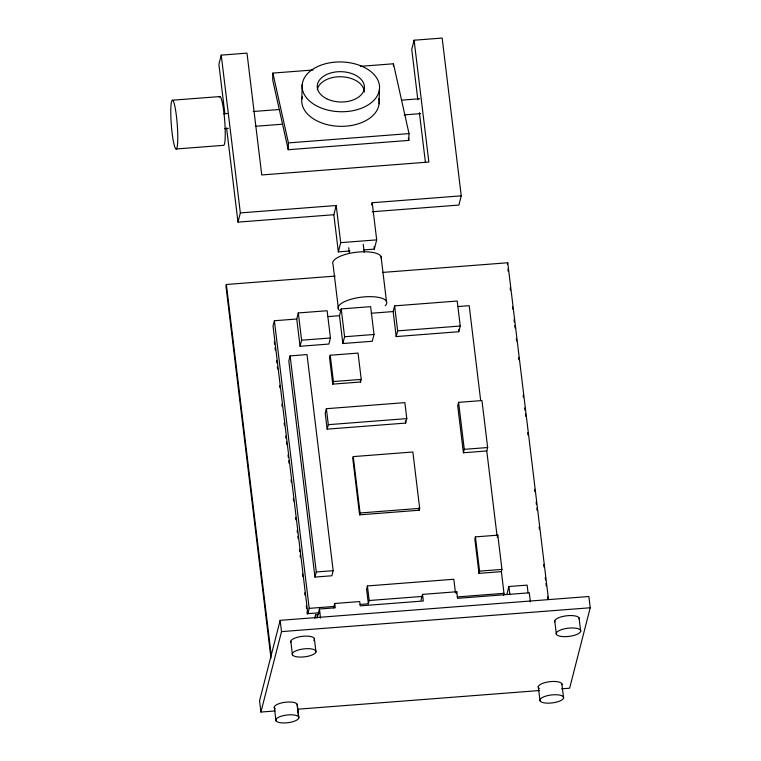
<?xml version="1.0" encoding="UTF-8"?>
<svg xmlns="http://www.w3.org/2000/svg" width="761" height="761" viewBox="0 0 761 761"><rect width="100%" height="100%" fill="white"/><g stroke="black" fill="none" stroke-linecap="round" stroke-linejoin="round"><path stroke-width="1.14" d="M313.066 69.983L272.876 73.094L272.695 79.905L288.238 149.717L408.838 140.395L409.009 133.594L393.466 63.781L360.362 66.331M288.238 149.717L288.409 142.906L272.876 73.094M301.841 99.035L302.212 84.433M379.083 103.829L379.463 89.237A38.735 24.894 1.5 0 0 323.977 64.171A38.735 24.894 1.5 0 0 319.078 107.101A38.735 24.894 1.5 0 0 379.463 89.237M393.408 66.045L393.466 63.781M372.186 211.758L458.893 205.061L461.252 195.843L442.151 38.05L414.108 40.219L428.852 162.045L261.746 174.954L247.002 53.127L221.251 55.134L218.892 64.343L224.876 113.798M240.343 212.918L336.2 205.508L333.841 214.726L237.984 222.126L240.343 212.918L221.251 55.134M335.135 276.091L226.369 284.49L225.95 286.117L270.973 658.198M296.761 319.011L300.062 346.274L328.895 344.048L330.445 337.979L327.144 310.726L298.312 312.952L296.761 319.011L274.388 320.742L273.028 326.031L307.834 613.661L319.649 612.748M290.122 355.891L288.819 360.98L314.968 577.076L331.863 575.773L333.166 570.674L307.016 354.578L290.122 355.891L316.281 571.977L314.968 577.076M300.062 346.274L301.613 340.215L298.312 312.952M349.955 250.978L338.341 251.872L340.7 242.664L336.2 205.508M339.482 315.71L341.223 308.928L370.645 306.654L374.012 334.479L372.281 341.261L342.85 343.534L339.482 315.71L327.905 316.605M330.226 355.235L329.561 357.832L332.747 384.143L360.562 381.993L361.228 379.387L358.05 353.085L330.226 355.235L333.413 381.537L332.747 384.143M371.615 205.032L372.205 202.73L461.252 195.843M414.108 40.219L411.749 49.427L417.846 99.805M342.85 343.534L344.59 336.752L341.223 308.928M326.374 408.705L325.223 413.175L327.154 429.147L405.651 423.078L406.793 418.607L404.862 402.636L326.374 408.705L328.305 424.676L327.154 429.147M363.891 249.903L374.336 249.094L376.695 239.877L372.205 202.73M561.637 688.819L569.628 688.201L590.222 607.773L588.862 596.5L280.153 620.348L259.558 700.776L260.928 712.049L275.092 710.955M260.928 712.049L281.513 631.62L280.153 620.348M307.834 613.661L309.194 608.362L274.388 320.742M353.247 456.6L352.771 458.464L359.592 514.836L419.206 510.231L419.682 508.367L412.862 451.996L353.247 456.6L360.067 512.981L359.592 514.836M314.683 618.208L315.549 614.84L317.908 614.66M393.161 311.563L394.617 305.865L457.209 301.033L460.234 326.031L458.778 331.729L396.186 336.571L393.161 311.563L371.216 313.256M317.156 617.856L319.42 609.009L335.249 607.792L334.726 603.483L359.715 601.561L360.238 605.861L423.306 600.99L422.507 594.389L456.79 591.744L457.589 598.336L529.304 592.8L530.407 601.884M396.186 336.571L397.642 330.873L394.617 305.865M333.594 607.906L334.726 603.483M455.459 592.724L453.822 579.264L367.42 585.932L366.583 589.214L368.353 603.796L360.067 604.434M368.353 603.796L369.19 600.515L367.42 585.932M458.588 402.36L457.713 405.784L463.401 452.757L486.774 450.959L487.649 447.535L481.96 400.562L458.588 402.36L464.277 449.342L463.401 452.757M421.033 600.163L422.507 594.389M507.34 264.381L507.758 262.754L382.431 272.438M456.296 593.666L456.79 591.744M475.425 536.885L474.854 539.121L478.992 573.366L501.375 571.635L501.946 569.409L497.808 535.164L475.425 536.885L479.563 571.13L478.992 573.366M497.237 537.39L497.808 535.164M503.459 595.435L504.001 593.314L501.375 571.635M506.902 594.255L508.881 586.531L527.126 585.114L528.058 592.819M172.538 100.195L220.005 96.561M223.705 113.769L227.254 113.494M253.213 111.506L279.182 109.517M401.941 100.119L419.644 98.759M224.752 128.628L228.3 128.362M255.449 126.278L282.597 124.205M404.167 114.892L420.7 113.627M176.01 148.985A24.476 2.968 85.6 0 0 176.029 113.104A24.476 2.968 85.6 0 0 170.778 111.686A24.476 2.968 85.6 0 0 176.01 148.985L223.477 145.341A24.476 2.968 85.6 0 0 224.524 118.592A24.476 2.968 85.6 0 0 219.273 97.18M288.409 142.906L409.009 133.594M340.7 242.664L376.695 239.877M457.989 306.55L469.195 305.684L480.667 400.467M397.642 330.873L460.234 326.031M301.613 340.215L330.445 337.979M344.59 336.752L374.012 334.479M333.413 381.537L361.228 379.387M328.305 424.676L406.793 418.607M464.277 449.342L487.649 447.535M360.067 512.981L419.682 508.367M316.281 571.977L333.166 570.674M479.563 571.13L501.946 569.409M369.19 600.515L422.45 596.405M309.194 608.362L334.041 606.441M457.095 596.938L504.001 593.314M281.513 631.62L590.222 607.773M297.532 709.223L539.625 690.522M408.324 138.112L408.838 140.395M579.054 617.884L580.691 631.364A12.347 4.119 -6.9 0 1 561.418 636.453A12.347 4.119 -6.9 0 1 563.302 629.1A12.347 4.119 -6.9 0 1 580.691 631.364M554.74 620.843L556.377 634.313M561.837 683.72L563.578 698.027A11.967 3.995 -6.9 0 1 544.905 702.964A11.967 3.995 -6.9 0 1 546.721 695.839A11.967 3.995 -6.9 0 1 563.578 698.027M507.758 262.754L548.51 599.506M507.91 269.09L508.196 271.439M510.184 287.924L510.469 290.283M512.467 306.769L512.752 309.118M514.036 319.725L514.322 322.074M514.75 325.603L515.035 327.962M516.319 338.559L516.595 340.918M518.593 357.404L518.878 359.753M523.159 395.083L523.435 397.432M524.719 408.029L525.004 410.388M525.432 413.917L525.718 416.277M527.715 432.762L528.001 435.111M534.555 489.275L534.84 491.635M536.125 502.231L536.41 504.581M536.838 508.12L537.114 510.469M539.111 526.954L539.397 529.314M543.677 564.633L543.963 566.993M545.237 577.589L545.523 579.939M545.951 583.478L546.236 585.827M547.52 596.424L547.806 598.783M538.284 686.584L540.025 700.891M508.881 586.531L509.813 594.227M486.774 450.959L496.952 535.05M458.502 329.456L458.778 331.729M419.406 112.695L425.361 161.893M418.921 507.882L419.206 510.231M405.375 420.804L405.651 423.078M381.052 256.543L386.483 301.423M374.06 246.773L374.336 249.094M363.244 244.262L364.205 252.176M348.728 247.715L349.413 253.365M360.286 379.71L360.562 381.993M333.841 214.726L338.341 251.872M338.445 309.137L333.014 264.257A24.476 8.171 -6.9 0 1 356.414 252.243A24.476 8.171 -6.9 0 1 381.223 258.664M319.42 609.009L320.524 618.103M315.549 614.84L315.929 618.008M314.312 638.374L315.958 651.949A11.948 3.986 -6.9 0 1 297.304 656.886A11.948 3.986 -6.9 0 1 299.14 649.761A11.948 3.986 -6.9 0 1 315.958 651.949M274.321 341.803L274.607 344.162M275.035 347.701L275.32 350.06M276.604 360.666L276.89 363.026M277.318 366.564L277.603 368.923M279.601 385.418L279.886 387.777M281.884 404.281L282.169 406.64M284.167 423.145L284.452 425.504M285.736 436.11L286.022 438.469M286.45 442.008L286.735 444.357M288.019 454.973L288.305 457.332M288.733 460.862L289.018 463.221M291.016 479.725L291.301 482.084M293.299 498.588L293.584 500.947M295.582 517.451L295.867 519.801M297.151 530.417L297.437 532.776M297.865 536.305L298.15 538.664M299.434 549.271L299.72 551.63M300.148 555.169L300.433 557.528M302.431 574.032L302.716 576.391M304.714 592.895L304.999 595.245M306.283 605.861L306.569 608.22M306.997 611.749L307.282 614.108M290.788 641.228L292.433 654.812M298.797 717.975A11.596 3.872 -6.9 0 0 282.464 715.854A11.596 3.872 -6.9 0 0 280.695 722.769A11.596 3.872 -6.9 0 0 298.797 717.975L297.247 705.209A11.596 3.872 -6.9 0 0 283.786 702.47A11.596 3.872 -6.9 0 0 275.32 708.862M297.123 704.201L298.664 716.976M226.578 127.934L237.984 222.126M226.369 284.49L271.249 655.392M274.293 706.979L275.967 720.753M378.778 98.397A38.735 24.894 1.5 0 1 340.177 126.326A38.735 24.894 1.5 0 1 302.231 96.885M317.289 89.75A23.591 15.163 1.5 0 1 341.974 76.785A23.591 15.163 1.5 0 1 364.291 92.081M339.473 310.421A24.476 8.171 -6.9 0 1 362.902 297.009A24.476 8.171 -6.9 0 1 385.161 305.798M290.911 642.265A11.948 3.986 -6.9 0 1 303.677 636.206A11.948 3.986 -6.9 0 1 313.76 640.505M554.883 621.908A12.347 4.119 -6.9 0 1 566.45 615.811A12.347 4.119 -6.9 0 1 579.188 618.95M539.349 688.524A11.967 3.995 -6.9 0 1 548.082 681.932A11.967 3.995 -6.9 0 1 561.97 684.757M326.697 98.759A23.591 15.163 1.5 0 0 364.253 88.989A23.591 15.163 1.5 0 0 331.558 72.752A23.591 15.163 1.5 0 0 326.697 98.759"/></g></svg>
